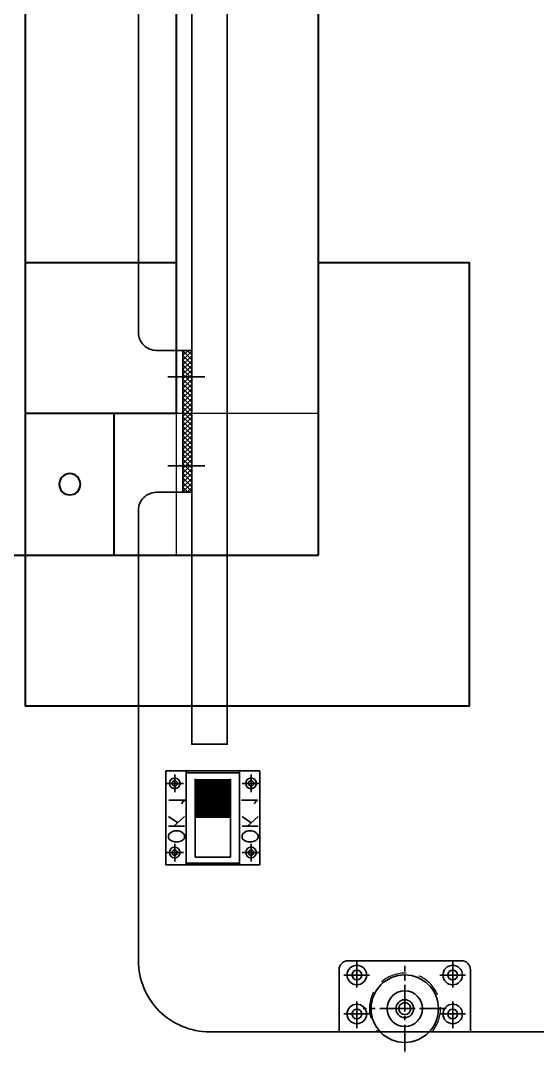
# Model space of a CAD drawing. Extents: x 539033 to 804858, y 468425 to 1263560.
# Drawn here: x 744403 to 744695, y 508516 to 509097 of the extents above; entities that cross this region are included whole.
import ezdxf

# ---------------------------------------------------------------- set-up
doc = ezdxf.new("R2010")
doc.units = 0
doc.header["$LTSCALE"] = 1000
doc.header["$MEASUREMENT"] = 0
for name, pattern in [('0', [0, 0]), ('ACAD_ISO02W100', [15, 12, -3]), ('ACAD_ISO04W100', [30, 24, -3, 0, -3]), ('CENTER', [50.8, 31.75, -6.35, 6.35, -6.35]), ('CENTER2', [1.125, 0.75, -0.125, 0.125, -0.125]), ('HIDDEN', [0.375, 0.25, -0.125])]:
    doc.linetypes.add(name, pattern=pattern)
doc.layers.get('0').update_dxf_attribs({"linetype": 'CONTINUOUS'})
for name, color, linetype, lineweight in [('CAXA0', 7, 'CONTINUOUS', 25), ('点划线', 1, 'ACAD_ISO04W100', 15), ('粗实线', 7, '0', 30), ('虚线', 6, 'ACAD_ISO02W100', 18)]:
    doc.layers.add(name, color=color, linetype=linetype, lineweight=lineweight)
doc.styles.get("Standard").update_dxf_attribs({"font": 'txt.shx', "width": 0.7, "height": 500, "bigfont": 'hzdx.shx'})

# ---------------------------------------------------------------- blocks, each defined once
blk = doc.blocks.new('A$C02164963')
for p, q in [((0, 53), (0, 0)), ((53, 53), (0, 53)), ((11.5, 53), (11.5, 0)), ((41.5, 53), (41.5, 0)), ((53, 0), (53, 53)), ((11.5, 52), (41.5, 52)), ((16.5, 48.5), (16.5, 4.5)), ((36.5, 48.5), (36.5, 4.5)), ((11.5, 1), (41.5, 1)), ((36.5, 4.5), (16.5, 4.5)), ((0, 0), (53, 0))]:
    blk.add_line(p, q)
at = {"color": 1, "linetype": 'CENTER'}
for p, q in [((5, 50.97), (5, 41.03)), ((48, 50.97), (48, 41.03)), ((0.03, 46), (9.97, 46)), ((52.97, 46), (43.03, 46)), ((5, 2.03), (5, 11.97)), ((48, 2.03), (48, 11.97)), ((0.03, 7), (9.97, 7)), ((52.97, 7), (43.03, 7))]:
    blk.add_line(p, q, dxfattribs=at)
at = {"const_width": 20}
blk.add_lwpolyline([(26.5, 26.5), (26.5, 48.5)], dxfattribs=at)
for centre, radius in [((5, 46), 3), ((5, 46), 1.5), ((48, 46), 3), ((48, 46), 1.5), ((5, 7), 3), ((5, 7), 1.5), ((48, 7), 3), ((48, 7), 1.5)]:
    blk.add_circle(centre, radius)
at = {"text_generation_flag": 4}
for s, p in [('1', (1.73, 32.22)), ('1', (42.57, 32.22)), ('OK', (1.53, 11.84)), ('OK', (42.94, 11.84))]:
    blk.add_text(s, height=9, rotation=90, dxfattribs=at).set_placement(p)
blk = doc.blocks.new('A$C21B97B69')
at = {"color": 1, "linetype": 'CENTER2', "ltscale": 0.02}
for p, q in [((37, 51.04), (37, 2.88)), ((10, 37.88), (10, 22.68)), ((64, 37.88), (64, 22.68)), ((17.19, 29.96), (2.75, 29.96)), ((56.81, 29.96), (71.25, 29.96)), ((13.63, 26.96), (60.37, 26.96)), ((31.99, 26.96), (41.79, 26.96)), ((10, 0.12), (10, 15.32)), ((64, 0.12), (64, 15.32)), ((17.19, 8.04), (2.75, 8.04)), ((56.81, 8.04), (71.25, 8.04))]:
    blk.add_line(p, q, dxfattribs=at)
at = {"color": 4}
for p, q in [((0, 40), (74, 40)), ((0, 5), (0, 40)), ((74, 40), (74, 5)), ((69, 0), (5, 0))]:
    blk.add_line(p, q, dxfattribs=at)
for centre, radius in [((37, 26.96), 19), ((10, 29.96), 5.5), ((37, 26.96), 10), ((64, 29.96), 5.5), ((10, 29.96), 2.75), ((37, 26.96), 5), ((37, 26.96), 3.38), ((64, 29.96), 2.75), ((10, 8.04), 5.5), ((64, 8.04), 5.5), ((10, 8.04), 2.75), ((64, 8.04), 2.75)]:
    blk.add_circle(centre, radius, dxfattribs=at)
at = {"color": 4, "linetype": 'HIDDEN', "lineweight": 9, "ltscale": 0.06}
blk.add_arc((36.89, 26.96), 20, 139.31688, 40.68312, dxfattribs=at)
at = {"color": 4}
for centre, start, end in [((5, 5), 180, 270), ((69, 5), 270, 0)]:
    blk.add_arc(centre, 5, start, end, dxfattribs=at)
blk = doc.blocks.new('A$C2E146BF2')
h = blk.add_hatch()
h.set_pattern_fill('ANSI37', color=2, scale=15, style=0)
h.set_pattern_definition([(135, (109616.842, 27284.7453), (1.325825215, 1.325825215), []), (45, (109616.842, 27284.7453), (1.325825215, -1.325825215), [])])
h.paths.add_polyline_path([(30, 395.04), (25, 395.04), (25, 315.04), (30, 315.04)])
at = {"color": 1, "linetype": 'CENTER'}
for p, q in [((16.44, 380.04), (37.33, 380.04)), ((16.44, 330.04), (37.33, 330.04))]:
    blk.add_line(p, q, dxfattribs=at)
at = {"color": 4}
blk.add_lwpolyline([(10, 395.04, -0.414214), (0, 405.04), (0, 659.04, -0.414214), (40, 699.04), (959.96, 699.04, -0.414214), (999.96, 659.04), (999.96, 405.04, -0.414214), (989.96, 395.04), (969.96, 395.04), (969.96, 315.04), (989.96, 315.04, -0.414214), (999.96, 305.04), (999.96, 51.04, -0.414214), (959.96, 11.04), (40, 11.04, -0.414214), (0, 51.04), (0, 305.04, -0.414214), (10, 315.04), (30, 315.04), (30, 395.04)], format="xyb", close=True, dxfattribs=at)
blk.add_lwpolyline([(30, 395.04), (25, 395.04), (25, 315.04), (30, 315.04)], close=True, dxfattribs=at)
at = {"layer": 'CAXA0', "lineweight": 25}
blk.add_lwpolyline([(30, 640.04), (30, 173.07), (50, 173.07), (50, 640.04)], close=True, dxfattribs=at)
blk.add_blockref('A$C02164963', (15.39, 105.04))
at = {"linetype": 'ByBlock', "rotation": 180}
blk.add_blockref('A$C21B97B69', (186.98, 51.04), dxfattribs=at)
blk = doc.blocks.new('A$C2781407C')
at = {"layer": '粗实线'}
for points in [[(250, 85), (250, 0), (0, 0), (0, 250), (85, 250)], [(165, 250), (250, 250), (250, 165)]]:
    blk.add_lwpolyline(points, dxfattribs=at)
at = {"layer": '虚线', "ltscale": 0.1}
blk.add_lwpolyline([(85, 165), (165, 165), (165, 85), (85, 85)], close=True, dxfattribs=at)
blk = doc.blocks.new('A$C54FB0A97')
at = {"layer": '粗实线'}
for p, q in [((85, 1250), (165, 1250)), ((85, 1200), (548.1, 1200))]:
    blk.add_line(p, q, dxfattribs=at)
blk.add_lwpolyline([(85, 1365), (3035, 1365), (3035, 85), (85, 85)], close=True, dxfattribs=at)
blk.add_lwpolyline([(165, 1200), (165, 1285), (2955, 1285), (2955, 1200)], dxfattribs=at)
blk.add_circle((125, 1225), 6, dxfattribs=at)
at = {"layer": '点划线', "xscale": -1, "rotation": 180}
blk.add_blockref('A$C2781407C', (0, 1450), dxfattribs=at)
blk = doc.blocks.new('A$C0E4615E3')
at = {"color": 0, "ltscale": 100}
blk.add_blockref('A$C54FB0A97', (360, 0), dxfattribs=at)

msp = doc.modelspace()

# ---------------------------------------------------------------- linework, layer by layer
at = {"color": 1, "linetype": 'CENTER'}
msp.add_line((698845.65, 508870.88), (745565.65, 508870.88), dxfattribs=at)

# ---------------------------------------------------------------- block references
at = {"xscale": -1, "rotation": 270}
msp.add_blockref('A$C0E4615E3', (743206.2, 508350.46), dxfattribs=at)
at = {"linetype": 'ByBlock'}
msp.add_blockref('A$C2E146BF2', (744469.89, 508515.84), dxfattribs=at)

doc.saveas('drawing.dxf')
